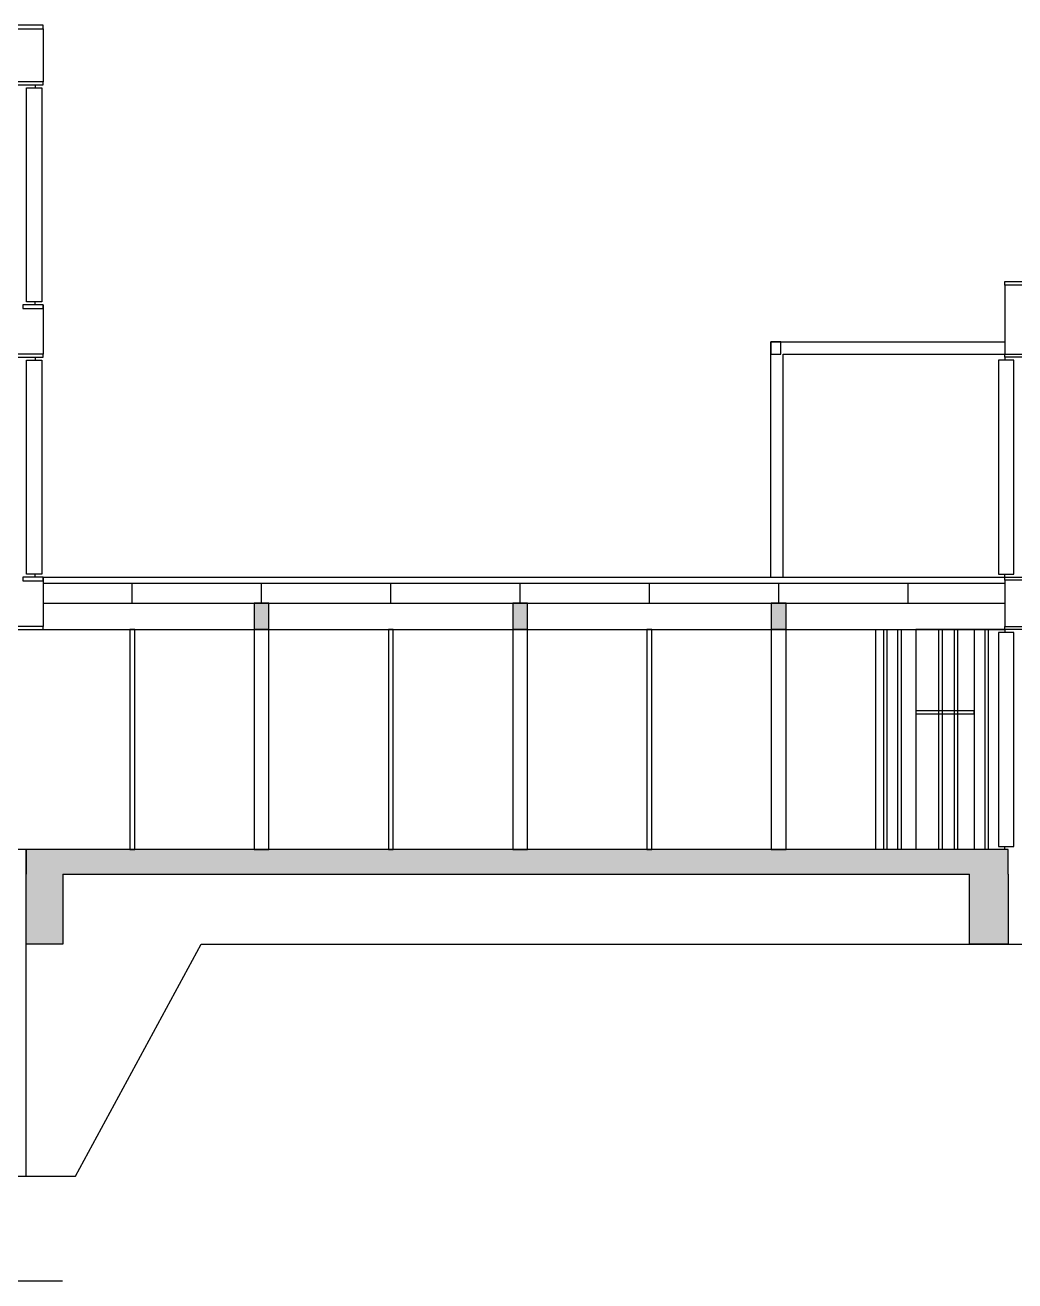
# Model space of a CAD drawing. Extents: x 126 to 1219, y 91 to 1021.
# Drawn here: x 838.34 to 865.13, y 704.18 to 738.15 of the extents above; entities that cross this region are included whole.
import ezdxf

# ---------------------------------------------------------------- set-up
doc = ezdxf.new("R2010")
doc.units = 0
doc.linetypes.add('ACAD_ISO03W100', pattern=[30, 12, -18])
for name, color, linetype in [('-_E_-_BELKI_01', 50, 'CONTINUOUS'), ('-_E_-_DESKI_ELEW_W_WIDOKU', 253, 'CONTINUOUS'), ('-_E_-_PRZEKR_J_CIENKA', 253, 'CONTINUOUS'), ('-_E_-_PRZEKR_J_GRUBA', 7, 'CONTINUOUS'), ('-_E_-_PRZEKR_J_WIDOK', 8, 'CONTINUOUS'), ('-_I_-_HATCH', 255, 'CONTINUOUS')]:
    doc.layers.add(name, color=color, linetype=linetype)

# ---------------------------------------------------------------- blocks, each defined once
blk = doc.blocks.new('_ALUZJA_01')
at = {"layer": '-_E_-_PRZEKR_J_WIDOK'}
blk.add_lwpolyline([(1083.945361, 2263.578334), (1084.195361, 2263.578334), (1084.195361, 2260.108334), (1083.945361, 2260.108334)], close=True, dxfattribs=at)
for points in [[(1084.088519, 2263.628334), (1084.088519, 2263.578334)], [(1084.088519, 2260.058334), (1084.088519, 2260.108334)]]:
    blk.add_lwpolyline(points, dxfattribs=at)
blk = doc.blocks.new('*U10')
at = {"layer": '-_I_-_HATCH'}
for points in [[(1288.160733, 2527.143981), (1288.160733, 2527.573981), (1288.400733, 2527.143981)], [(1288.400733, 2527.143981), (1288.160733, 2527.573981), (1288.400733, 2527.573981)], [(1292.360741, 2527.143981), (1292.360741, 2527.573981), (1292.600741, 2527.143981)], [(1292.600741, 2527.143981), (1292.360741, 2527.573981), (1292.600741, 2527.573981)], [(1296.560749, 2527.143981), (1296.560749, 2527.573981), (1296.800749, 2527.143981)], [(1296.800749, 2527.143981), (1296.560749, 2527.573981), (1296.800749, 2527.573981)], [(1284.455716, 2522.033981), (1284.455716, 2523.573981), (1285.051253, 2522.033981)], [(1285.051253, 2522.033981), (1284.455716, 2523.573981), (1285.051253, 2523.573981)], [(1285.051253, 2523.173981), (1285.051253, 2523.573981), (1288.160733, 2523.173981)], [(1288.160733, 2523.173981), (1285.051253, 2523.573981), (1288.160733, 2523.573981)], [(1288.160733, 2523.173981), (1288.160733, 2523.573981), (1288.400733, 2523.173981)], [(1288.400733, 2523.173981), (1288.160733, 2523.573981), (1288.400733, 2523.573981)], [(1288.400733, 2523.173981), (1288.400733, 2523.573981), (1292.360741, 2523.173981)], [(1292.360741, 2523.173981), (1288.400733, 2523.573981), (1292.360741, 2523.573981)], [(1292.360741, 2523.173981), (1292.360741, 2523.573981), (1292.600741, 2523.173981)], [(1292.600741, 2523.173981), (1292.360741, 2523.573981), (1292.600741, 2523.573981)], [(1292.600741, 2523.173981), (1292.600741, 2523.573981), (1296.560749, 2523.173981)], [(1296.560749, 2523.173981), (1292.600741, 2523.573981), (1296.560749, 2523.573981)], [(1296.560749, 2523.173981), (1296.560749, 2523.573981), (1296.800749, 2523.173981)], [(1296.800749, 2523.173981), (1296.560749, 2523.573981), (1296.800749, 2523.573981)], [(1296.800749, 2523.173981), (1296.800749, 2523.573981), (1299.780344, 2523.173981)], [(1299.780344, 2523.173981), (1296.800749, 2523.573981), (1299.780344, 2523.573981)], [(1299.780344, 2522.033981), (1299.780344, 2523.573981), (1300.405749, 2522.033981)], [(1300.405749, 2522.033981), (1299.780344, 2523.573981), (1300.405749, 2523.573981)]]:
    blk.add_solid(points, dxfattribs=at)
blk = doc.blocks.new('HATCH_PRZEKROJ_2_OBRYS')
at = {"layer": '-_I_-_HATCH'}
blk.add_blockref('*U10', (0, 0), dxfattribs=at)
blk = doc.blocks.new('PRZEKR_J_2')
at = {"layer": '-_E_-_BELKI_01'}
for points in [[(1233.084192, 2393.024546), (1233.284192, 2393.024546), (1233.284192, 2393.184546), (1233.084192, 2393.184546)], [(1237.324192, 2393.149546), (1237.324192, 2393.029546), (1237.754192, 2393.029546), (1237.754192, 2393.269546), (1237.324192, 2393.269546)], [(1237.324192, 2388.949538), (1237.324192, 2388.829538), (1237.754192, 2388.829538), (1237.754192, 2389.069538), (1237.324192, 2389.069538)], [(1237.324192, 2384.749531), (1237.324192, 2384.629531), (1237.754192, 2384.629531), (1237.754192, 2384.869531), (1237.324192, 2384.869531)]]:
    blk.add_lwpolyline(points, close=True, dxfattribs=at)
at = {"layer": '-_E_-_DESKI_ELEW_W_WIDOKU'}
for points in [[(1241.324192, 2396.553991), (1241.324192, 2396.503991), (1237.754192, 2396.503991), (1237.754192, 2396.553991)], [(1241.324192, 2396.053726), (1241.324192, 2396.003726), (1237.754192, 2396.003726), (1237.754192, 2396.053726)], [(1241.324192, 2395.802601), (1241.324192, 2395.752601), (1237.754192, 2395.752601), (1237.754192, 2395.802601)], [(1241.324192, 2395.137065), (1241.324192, 2395.087065), (1237.754192, 2395.087065), (1237.754192, 2395.137065)], [(1241.324192, 2394.90762), (1241.324192, 2394.85762), (1237.754192, 2394.85762), (1237.754192, 2394.90762)]]:
    blk.add_lwpolyline(points, close=True, dxfattribs=at)
at = {"layer": '-_E_-_PRZEKR_J_CIENKA'}
for points in [[(1232.164192, 2396.824546), (1233.284192, 2396.824546)], [(1236.954192, 2396.824546), (1237.704192, 2396.824546)], [(1228.004192, 2381.204523), (1228.864192, 2381.204523)], [(1232.484192, 2381.204523), (1233.284192, 2381.204523)], [(1236.904192, 2381.204523), (1237.704192, 2381.204523)]]:
    blk.add_lwpolyline(points, dxfattribs=at)
at = {"layer": '-_E_-_PRZEKR_J_GRUBA'}
for points in [[(1232.164192, 2397.224546), (1232.164192, 2396.824546), (1232.104192, 2396.824546), (1232.104192, 2397.474546), (1232.164192, 2397.474546)], [(1228.004192, 2380.674523), (1228.004192, 2381.204523), (1227.944192, 2381.204523), (1227.944192, 2380.424523), (1228.004192, 2380.424523)], [(1232.544192, 2380.874523), (1232.544192, 2381.204523), (1232.484192, 2381.204523), (1232.484192, 2380.874523), (1232.544192, 2380.874523)], [(1236.964192, 2380.874523), (1236.964192, 2381.204523), (1236.904192, 2381.204523), (1236.904192, 2380.874523), (1236.964192, 2380.874523)], [(1246.6291, 2380.774513), (1246.6291, 2380.924513), (1241.324192, 2380.924513), (1241.324192, 2380.774513)]]:
    blk.add_lwpolyline(points, close=True, dxfattribs=at)
for points in [[(1233.284192, 2397.224546), (1233.334192, 2397.224546), (1233.334192, 2397.004546), (1233.334192, 2396.824546), (1233.284192, 2396.824546), (1233.284192, 2397.224546)], [(1236.904192, 2397.224546), (1236.954192, 2397.224546), (1236.954192, 2397.004546), (1236.954192, 2396.824546), (1236.904192, 2396.824546), (1236.904192, 2397.224546)], [(1237.704192, 2397.224546), (1237.754192, 2397.224546), (1237.754192, 2397.004546), (1237.754192, 2396.824546), (1237.704192, 2396.824546), (1237.704192, 2397.224546)], [(1241.724192, 2396.874546), (1241.724192, 2396.874546), (1241.324192, 2396.874546), (1241.324192, 2380.924513), (1241.724192, 2380.924513)], [(1241.724192, 2396.874546), (1242.864192, 2396.874546), (1242.864192, 2396.249141), (1241.724192, 2396.249141)], [(1241.724192, 2381.52005), (1241.724192, 2396.249141)], [(1241.724192, 2381.52005), (1242.864192, 2381.52005), (1242.864192, 2380.924513), (1241.724192, 2380.924513)], [(1228.864192, 2380.674523), (1228.914192, 2380.674523), (1228.914192, 2380.894523), (1228.914192, 2381.204523), (1228.864192, 2381.204523), (1228.864192, 2380.674523)], [(1233.284192, 2380.674523), (1233.334192, 2380.674523), (1233.334192, 2380.894523), (1233.334192, 2381.204523), (1233.284192, 2381.204523), (1233.284192, 2380.674523)], [(1237.704192, 2380.674523), (1237.754192, 2380.674523), (1237.754192, 2380.894523), (1237.754192, 2381.204523), (1237.704192, 2381.204523), (1237.704192, 2380.674523)]]:
    blk.add_lwpolyline(points, dxfattribs=at)
at = {"layer": '-_E_-_PRZEKR_J_WIDOK', "linetype": 'ACAD_ISO03W100'}
blk.add_lwpolyline([(1248.326993, 2309.515383), (1248.326993, 2430.986035)], dxfattribs=at)
at = {"layer": '-_E_-_PRZEKR_J_WIDOK'}
for points in [[(1241.474192, 2311.5467), (1243.364192, 2312.651222), (1243.364192, 2322.920797), (1242.064192, 2323.849519), (1242.064192, 2328.511177), (1242.864192, 2329.0631), (1242.864192, 2338.92401), (1246.6291, 2340.547408), (1246.6291, 2380.924513), (1246.6291, 2381.729162), (1242.864192, 2383.768124), (1242.864192, 2409.949576), (1242.864192, 2410.698676), (1246.644192, 2412.382804), (1246.644192, 2422.674652), (1246.644192, 2423.572309), (1241.324192, 2425.598973), (1241.324192, 2429.109963)], [(1236.904192, 2393.024546), (1233.084192, 2393.024546), (1233.084192, 2396.824546)], [(1236.904192, 2393.224546), (1233.284192, 2393.224546), (1233.284192, 2396.824546)], [(1236.904192, 2381.204523), (1236.904192, 2396.824546)], [(1237.004192, 2381.204523), (1237.004192, 2396.824546)], [(1237.324192, 2381.204523), (1237.324192, 2396.824546)], [(1237.754192, 2396.824546), (1237.754192, 2395.374546), (1241.324192, 2395.374546)], [(1237.754192, 2381.204523), (1237.754192, 2396.824546)], [(1237.754192, 2396.324546), (1241.324192, 2396.324546)], [(1237.324192, 2395.251168), (1237.004192, 2395.251168)], [(1237.754192, 2394.724546), (1241.324192, 2394.724546)], [(1237.324192, 2393.149546), (1237.004192, 2393.149546)], [(1237.324192, 2391.049542), (1237.004192, 2391.049542)], [(1237.324192, 2388.949538), (1237.004192, 2388.949538)], [(1237.324192, 2386.849534), (1237.004192, 2386.849534)], [(1237.324192, 2384.749531), (1237.004192, 2384.749531)], [(1237.324192, 2382.649527), (1237.004192, 2382.649527)]]:
    blk.add_lwpolyline(points, dxfattribs=at)
for points in [[(1239.074192, 2395.374546), (1239.124192, 2395.374546), (1239.124192, 2396.324546), (1239.074192, 2396.324546)], [(1237.754192, 2393.029546), (1241.324192, 2393.029546), (1241.324192, 2393.269546), (1237.754192, 2393.269546)], [(1237.754192, 2391.049542), (1237.754192, 2391.009542), (1241.324192, 2391.009542), (1241.324192, 2391.089542), (1237.754192, 2391.089542)], [(1237.754192, 2388.829538), (1241.324192, 2388.829538), (1241.324192, 2389.069538), (1237.754192, 2389.069538)], [(1237.754192, 2386.849534), (1237.754192, 2386.809534), (1241.324192, 2386.809534), (1241.324192, 2386.889534), (1237.754192, 2386.889534)], [(1237.754192, 2384.629531), (1241.324192, 2384.629531), (1241.324192, 2384.869531), (1237.754192, 2384.869531)], [(1237.754192, 2382.649527), (1237.754192, 2382.609527), (1241.324192, 2382.609527), (1241.324192, 2382.689527), (1237.754192, 2382.689527)]]:
    blk.add_lwpolyline(points, close=True, dxfattribs=at)
at = {"layer": '-_E_-_PRZEKR_J_WIDOK', "xscale": -1, "rotation": 90}
for p in [(3496.962526, 3480.913064), (3501.382526, 3480.913064)]:
    blk.add_blockref('_ALUZJA_01', p, dxfattribs=at)
at = {"layer": '-_E_-_PRZEKR_J_WIDOK', "rotation": 90}
for p in [(3492.542526, 1296.986004), (3496.962526, 1296.986004)]:
    blk.add_blockref('_ALUZJA_01', p, dxfattribs=at)
at = {"layer": '-_I_-_HATCH', "rotation": 90}
blk.add_blockref('HATCH_PRZEKROJ_2_OBRYS', (3764.898174, 1096.468797), dxfattribs=at)

msp = doc.modelspace()

# ---------------------------------------------------------------- block references
at = {"layer": '-_E_-_PRZEKR_J_CIENKA', "xscale": 1.666665, "yscale": 1.666665, "zscale": 1.666665, "rotation": 270}
msp.add_blockref('PRZEKR_J_2', (-3129.840576, 2784.72305), dxfattribs=at)

doc.saveas('drawing.dxf')
